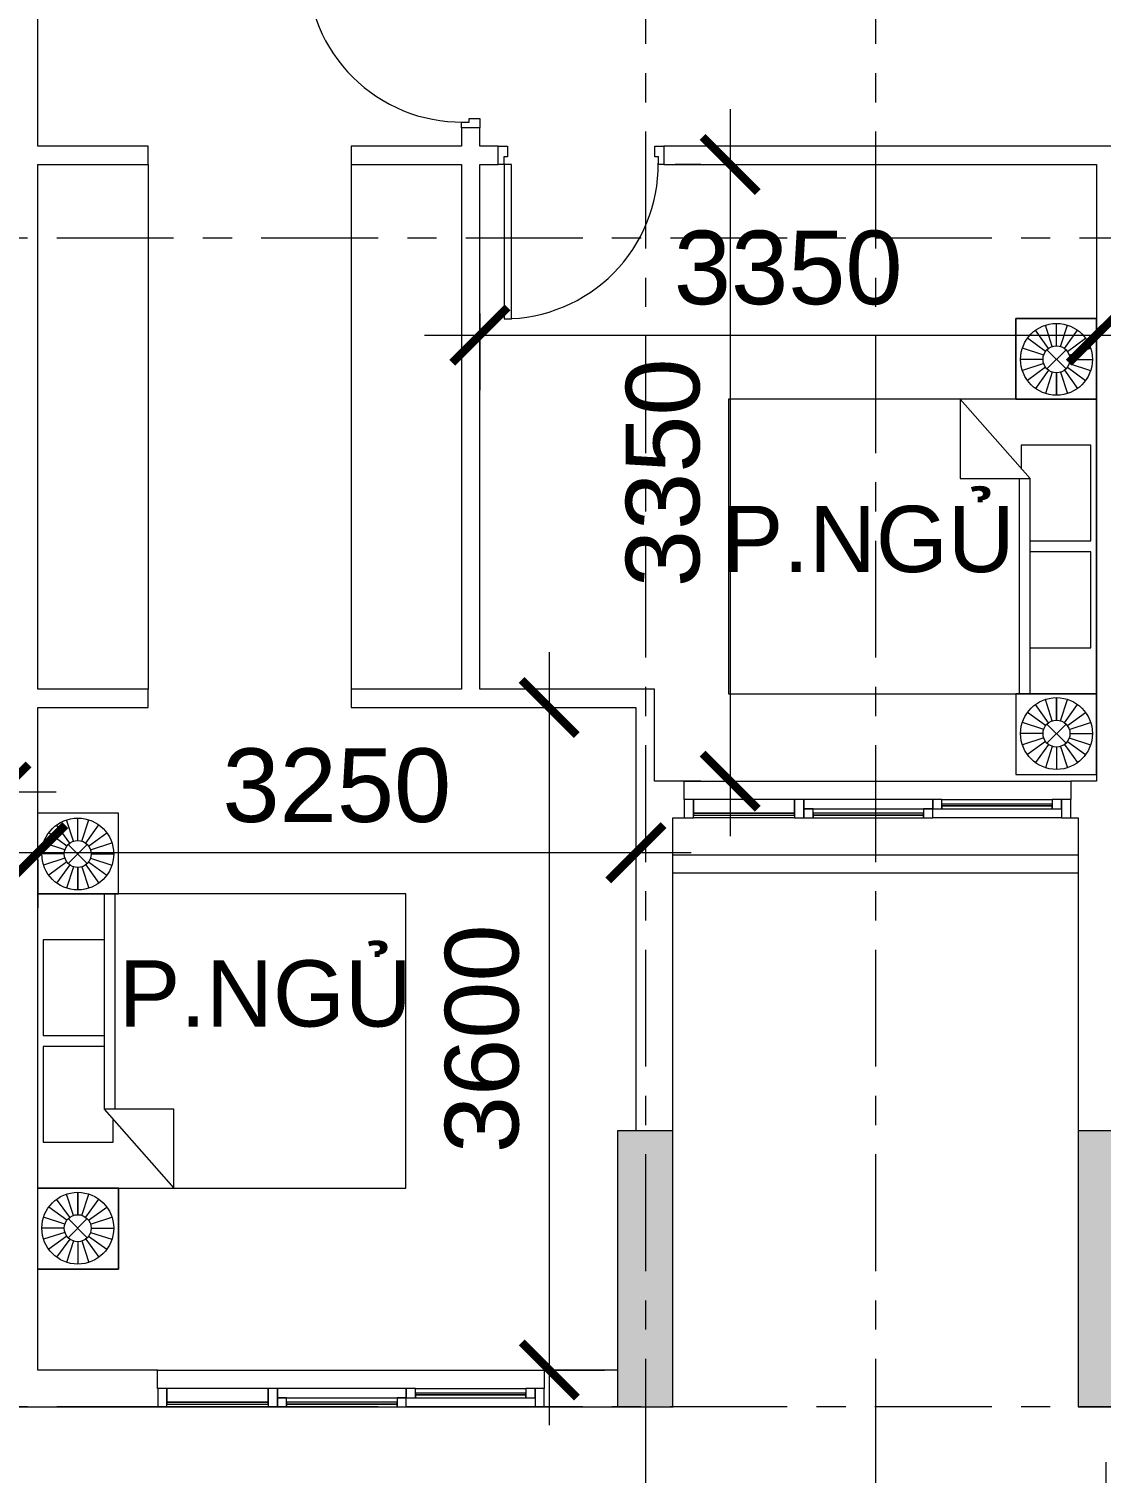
# Model space of a CAD drawing. Header units: millimetres. Extents: x -20144 to 126922, y -42414 to 48263.
# Drawn here: x 20100 to 25926, y -360 to 7487 of the extents above; entities that cross this region are included whole.
import ezdxf

# ---------------------------------------------------------------- set-up
doc = ezdxf.new("R2010")
doc.units = ezdxf.units.MM
doc.linetypes.add('Grid Line', pattern=[22.225, 12.7, -3.175, 3.175, -3.175])
for name, color, linetype, lineweight in [('CHU', 181, 'Continuous', 5), ('CUA', 31, 'Continuous', 9), ('DIM', 1, 'Continuous', 5), ('LC.HA', 8, 'Continuous', 9), ('NET CAT', 3, 'Continuous', 5), ('NET-CAT', 3, 'Continuous', 15), ('NET-THAY', 2, 'Continuous', 9), ('THIET BI', 44, 'Continuous', 5), ('TRUC', 225, 'Continuous', 5)]:
    doc.layers.add(name, color=color, linetype=linetype, lineweight=lineweight)
doc.styles.add('Arial_2', font='arial.ttf', dxfattribs={"height": 360})
doc.styles.add('TA1', font='arial.ttf')
doc.dimstyles.new('D_200_KTx2', dxfattribs={"dimtxt": 400, "dimasz": 300, "dimexe": 300, "dimexo": 300, "dimgap": 160, "dimtad": 1, "dimdec": 0, "dimzin": 9, "dimtxsty": 'TA1', "dimblk": 'ARCHTICK', "dimcen": 1, "dimdle": 300, "dimclrd": 256, "dimclre": 256, "dimclrt": 7, "dimadec": 0, "dimazin": 0, "dimtfac": 1, "dimtdec": 0, "dimtix": 1, "dimtmove": 1, "dimatfit": 3, "dimldrblk": 'ARCHTICK', "dimfxl": 0, "dimtolj": 1, "dimtzin": 0, "dimlwd": -1, "dimlwe": -1, "dimarcsym": 0})

# ---------------------------------------------------------------- blocks, each defined once
blk = doc.blocks.new('CUA PHONG NGU - Type 1-1365695-MẶT BẰNG TẦNG 24')
at = {"layer": 'CUA', "lineweight": 5}
for p, q in [((-348.5, -52.3), (-348.5, 47.7)), ((-348.5, 47.7), (-298.5, 47.7)), ((-298.5, 47.7), (-298.5, -11.3)), ((501.5, 47.7), (551.5, 47.7)), ((501.5, -11.3), (501.5, 47.7)), ((551.5, 47.7), (551.5, -52.3)), ((-318.5, -52.3), (-348.5, -52.3)), ((-318.5, -11.3), (-318.5, -52.3)), ((-298.5, -11.3), (-318.5, -11.3)), ((521.5, -11.3), (501.5, -11.3)), ((521.5, -52.3), (521.5, -11.3)), ((551.5, -52.3), (521.5, -52.3))]:
    blk.add_line(p, q, dxfattribs=at)
at = {"layer": 'CUA'}
for p, q in [((-277.5, -52.3), (-317.5, -52.3)), ((-317.5, -52.3), (-317.5, -890.3)), ((-277.5, -890.3), (-277.5, -52.3)), ((-317.5, -890.3), (-277.5, -890.3))]:
    blk.add_line(p, q, dxfattribs=at)
at = {"layer": 'CUA', "lineweight": 5}
blk.add_arc((-317.5, -52.3), 838, 270, 0.5, dxfattribs=at)
blk = doc.blocks.new('X-PHONG NGU 2 - X-PHONG NGU 2_Recovery_-1759957-MẶT BẰNG TẦNG 24')
at = {"layer": 'CUA'}
for p, q in [((-1000, 0), (-1050, 0)), ((-1050, 0), (-1050, -100)), ((-450, 0), (-1000, 0)), ((-1000, 0), (-1000, -75)), ((-1000, -100), (-1000, 0)), ((-450, -75), (-450, 0)), ((-400, 0), (-450, 0)), ((-450, 0), (-450, -100)), ((300, 0), (-400, 0)), ((-400, 0), (-400, -50)), ((-400, -100), (-400, 0)), ((300, -50), (300, 0)), ((350, 0), (300, 0)), ((300, 0), (300, -50)), ((350, -50), (350, 0)), ((350, 0), (950, 0)), ((1000, 0), (950, 0)), ((950, 0), (950, -50)), ((1050, 0), (1000, 0)), ((1000, 0), (1000, -100)), ((1000, -50), (1000, 0)), ((1050, -100), (1050, 0)), ((-450, -75), (-1000, -75)), ((-1000, -75), (-1000, -85)), ((-1000, -75), (-450, -75)), ((-450, -85), (-450, -75)), ((-400, -50), (300, -50)), ((-350, -50), (-400, -50)), ((-400, -50), (-400, -100)), ((-350, -100), (-350, -50)), ((250, -75), (-350, -75)), ((-350, -75), (-350, -85)), ((300, -50), (250, -50)), ((250, -50), (250, -100)), ((250, -85), (250, -75)), ((300, -50), (350, -50)), ((300, -100), (300, -50)), ((950, -25), (350, -25)), ((350, -25), (350, -35)), ((350, -35), (950, -35)), ((950, -35), (350, -35)), ((350, -35), (350, -50)), ((350, -50), (950, -50)), ((950, -35), (950, -25)), ((950, -50), (950, -35)), ((950, -50), (1000, -50)), ((-1050, -100), (-1000, -100)), ((-1000, -85), (-450, -85)), ((-450, -100), (-1000, -100)), ((-450, -100), (-400, -100)), ((-400, -100), (-350, -100)), ((-350, -85), (250, -85)), ((250, -85), (-350, -85)), ((-350, -85), (-350, -100)), ((-350, -100), (250, -100)), ((250, -100), (250, -85)), ((250, -100), (300, -100)), ((1000, -100), (300, -100)), ((1000, -100), (1050, -100))]:
    blk.add_line(p, q, dxfattribs=at)
blk = doc.blocks.new('X-GIUONG1 - X-GIUONG-V27-MẶT BẰNG TẦNG 24')
at = {"layer": 'THIET BI'}
for p, q in [((-1239, -0.1), (-1239, -439)), ((-1239, -439), (-1239, -0.1)), ((-1059.6, -158.2), (-1131.2, -59.5)), ((-1039.2, -147.8), (-1076.9, -31.8)), ((-1016.6, -144.2), (-1016.6, -22.2)), ((-993.9, -147.8), (-956.3, -31.8)), ((-973.5, -158.2), (-901.9, -59.5)), ((-800, -439), (-800, -0.1)), ((-800, -0.1), (-800, -2000)), ((-800, -0.1), (-800, -439)), ((-800, -0.1), (-800, -2000)), ((-550, -30), (-550, -410)), ((-30, -30), (-550, -30)), ((-30, -360), (-30, -30)), ((30, -30), (30, -360)), ((550, -30), (30, -30)), ((550, -360), (550, -30)), ((800, -0.1), (800, -439)), ((800, -2000), (800, -0.1)), ((800, -0.1), (800, -439)), ((800, -2000), (800, -0.1)), ((973.5, -158.2), (901.9, -59.5)), ((993.9, -147.8), (956.3, -31.8)), ((1016.6, -144.2), (1016.6, -22.2)), ((1039.2, -147.8), (1076.9, -31.8)), ((1059.6, -158.2), (1131.2, -59.5)), ((1239, -439), (1239, -0.1)), ((1239, -439), (1239, -0.1)), ((-1075.8, -174.4), (-1174.4, -102.7)), ((-957.4, -174.4), (-858.7, -102.7)), ((957.4, -174.4), (858.7, -102.7)), ((1075.8, -174.4), (1174.4, -102.7)), ((-1089.7, -217.4), (-1211.7, -217.4)), ((-1086.1, -194.8), (-1202.1, -157.1)), ((-1068.3, -269.1), (-964.8, -165.6)), ((-1068.3, -165.6), (-964.8, -269.1)), ((-947, -194.8), (-831, -157.1)), ((-943.4, -217.4), (-821.4, -217.4)), ((-821.4, -217.4), (-943.4, -217.4)), ((943.4, -217.4), (821.4, -217.4)), ((821.4, -217.4), (943.4, -217.4)), ((947, -194.8), (831, -157.1)), ((1068.3, -269.1), (964.8, -165.6)), ((1068.3, -165.6), (964.8, -269.1)), ((1086.1, -194.8), (1202.1, -157.1)), ((1089.7, -217.4), (1211.7, -217.4)), ((-1086.1, -240), (-1202.1, -277.7)), ((-1075.8, -260.4), (-1174.4, -332.1)), ((-1059.6, -276.6), (-1131.2, -375.2)), ((-1039.2, -287), (-1076.9, -402.9)), ((-1016.6, -290.5), (-1016.6, -412.5)), ((-993.9, -287), (-956.3, -402.9)), ((-973.5, -276.6), (-901.9, -375.2)), ((-957.4, -260.4), (-858.7, -332.1)), ((-947, -240), (-831, -277.7)), ((947, -240), (831, -277.7)), ((957.4, -260.4), (858.7, -332.1)), ((973.5, -276.6), (901.9, -375.2)), ((993.9, -287), (956.3, -402.9)), ((1016.6, -290.5), (1016.6, -412.5)), ((1039.2, -287), (1076.9, -402.9)), ((1059.6, -276.6), (1131.2, -375.2)), ((1075.8, -260.4), (1174.4, -332.1)), ((1086.1, -240), (1202.1, -277.7)), ((-370, -360), (-800, -740)), ((-370, -740), (-370, -360)), ((800, -360), (-370, -360)), ((-1239, -439), (-800, -439)), ((-800, -439), (-1239, -439)), ((-550, -410), (-420, -410)), ((-370, -420), (800, -420)), ((800, -439), (1239, -439)), ((800, -439), (1239, -439)), ((-800, -740), (-370, -740)), ((-800, -2000), (800, -2000)), ((-800, -2000), (800, -2000))]:
    blk.add_line(p, q, dxfattribs=at)
for centre, radius in [((-1016.6, -217.4), 195.1), ((1016.6, -217.4), 195.1), ((-1016.6, -217.4), 73.2), ((1016.6, -217.4), 73.2)]:
    blk.add_circle(centre, radius, dxfattribs=at)
blk = doc.blocks.new('X-GIUONG1 - X-GIUONG-1305651-MẶT BẰNG TẦNG 24')
at = {"layer": 'THIET BI'}
for p, q in [((-800, 0), (-1239, 0)), ((-1239, 0), (-1239, -439)), ((-1239, 0), (-800, 0)), ((-1239, -439), (-1239, 0)), ((-1059.6, -158.2), (-1131.2, -59.5)), ((-1039.2, -147.8), (-1076.9, -31.8)), ((-1016.6, -144.2), (-1016.6, -22.2)), ((-993.9, -147.8), (-956.3, -31.8)), ((-973.5, -158.2), (-901.9, -59.5)), ((-800, -439), (-800, 0)), ((800, 0), (-800, 0)), ((-800, 0), (-800, -2000)), ((800, 0), (-800, 0)), ((-800, 0), (-800, -439)), ((-800, 0), (-800, -2000)), ((-550, -30), (-550, -410)), ((-30, -30), (-550, -30)), ((-30, -360), (-30, -30)), ((30, -30), (30, -360)), ((550, -30), (30, -30)), ((550, -360), (550, -30)), ((1239, 0), (800, 0)), ((800, 0), (800, -439)), ((800, -2000), (800, 0)), ((1239, 0), (800, 0)), ((800, 0), (800, -439)), ((800, -2000), (800, 0)), ((973.5, -158.2), (901.9, -59.5)), ((993.9, -147.8), (956.3, -31.8)), ((1016.6, -144.2), (1016.6, -22.2)), ((1039.2, -147.8), (1076.9, -31.8)), ((1059.6, -158.2), (1131.2, -59.5)), ((1239, -439), (1239, 0)), ((1239, -439), (1239, 0)), ((-1075.8, -174.4), (-1174.4, -102.7)), ((-957.4, -174.4), (-858.7, -102.7)), ((957.4, -174.4), (858.7, -102.7)), ((1075.8, -174.4), (1174.4, -102.7)), ((-1089.7, -217.4), (-1211.7, -217.4)), ((-1086.1, -194.8), (-1202.1, -157.1)), ((-1068.3, -269.1), (-964.8, -165.6)), ((-1068.3, -165.6), (-964.8, -269.1)), ((-947, -194.8), (-831, -157.1)), ((-943.4, -217.4), (-821.4, -217.4)), ((-821.4, -217.4), (-943.4, -217.4)), ((943.4, -217.4), (821.4, -217.4)), ((821.4, -217.4), (943.4, -217.4)), ((947, -194.8), (831, -157.1)), ((1068.3, -269.1), (964.8, -165.6)), ((1068.3, -165.6), (964.8, -269.1)), ((1086.1, -194.8), (1202.1, -157.1)), ((1089.7, -217.4), (1211.7, -217.4)), ((-1086.1, -240), (-1202.1, -277.7)), ((-1075.8, -260.4), (-1174.4, -332.1)), ((-1059.6, -276.6), (-1131.2, -375.2)), ((-1039.2, -287), (-1076.9, -402.9)), ((-1016.6, -290.5), (-1016.6, -412.5)), ((-993.9, -287), (-956.3, -402.9)), ((-973.5, -276.6), (-901.9, -375.2)), ((-957.4, -260.4), (-858.7, -332.1)), ((-947, -240), (-831, -277.7)), ((947, -240), (831, -277.7)), ((957.4, -260.4), (858.7, -332.1)), ((973.5, -276.6), (901.9, -375.2)), ((993.9, -287), (956.3, -402.9)), ((1016.6, -290.5), (1016.6, -412.5)), ((1039.2, -287), (1076.9, -402.9)), ((1059.6, -276.6), (1131.2, -375.2)), ((1075.8, -260.4), (1174.4, -332.1)), ((1086.1, -240), (1202.1, -277.7)), ((-370, -360), (-800, -740)), ((-370, -740), (-370, -360)), ((800, -360), (-370, -360)), ((-1239, -439), (-800, -439)), ((-800, -439), (-1239, -439)), ((-550, -410), (-420, -410)), ((-370, -420), (800, -420)), ((800, -439), (1239, -439)), ((800, -439), (1239, -439)), ((-800, -740), (-370, -740)), ((-800, -2000), (800, -2000)), ((-800, -2000), (800, -2000))]:
    blk.add_line(p, q, dxfattribs=at)
for centre, radius in [((-1016.6, -217.4), 195.1), ((1016.6, -217.4), 195.1), ((-1016.6, -217.4), 73.2), ((1016.6, -217.4), 73.2)]:
    blk.add_circle(centre, radius, dxfattribs=at)
blk = doc.blocks.new('_ARCHTICK')
at = {"color": 0, "linetype": 'ByBlock', "const_width": 0.15}
blk.add_lwpolyline([(-0.5, -0.5), (0.5, 0.5)], dxfattribs=at)
blk = doc.blocks.new('*D183')
at = {"layer": 'Defpoints', "color": 0, "transparency": 16777216}
for p in [(17000.5, -0.1), (19900.5, -0.1), (19900.5, -2000.1)]:
    blk.add_point(p, dxfattribs=at)
at = {"layer": 'DIM', "transparency": 16777216}
for p, q in [((17000.5, -300.1), (17000.5, -2300.1)), ((19900.5, -300.1), (19900.5, -2300.1)), ((16700.5, -2000.1), (20200.5, -2000.1))]:
    blk.add_line(p, q, dxfattribs=at)
at = {"layer": 'DIM', "transparency": 16777216, "xscale": 300, "yscale": 300, "zscale": 300, "rotation": 180}
blk.add_blockref('_ARCHTICK', (17000.5, -2000.1), dxfattribs=at)
at = {"layer": 'DIM', "transparency": 16777216, "xscale": 300, "yscale": 300, "zscale": 300}
blk.add_blockref('_ARCHTICK', (19900.5, -2000.1), dxfattribs=at)
at = {"layer": 'DIM', "color": 7, "transparency": 16777216, "insert": (18450.5, -1635.8), "char_height": 400, "attachment_point": 5, "style": 'TA1'}
blk.add_mtext('\\A1;2900', dxfattribs=at)
blk = doc.blocks.new('*D184')
at = {"layer": 'Defpoints', "color": 0, "transparency": 16777216}
for p in [(19900.5, -0.1), (23450.5, -0.1), (23450.5, -2000.1)]:
    blk.add_point(p, dxfattribs=at)
at = {"layer": 'DIM', "transparency": 16777216}
for p, q in [((19900.5, -300.1), (19900.5, -2300.1)), ((23450.5, -300.1), (23450.5, -2300.1)), ((19600.5, -2000.1), (23750.5, -2000.1))]:
    blk.add_line(p, q, dxfattribs=at)
at = {"layer": 'DIM', "transparency": 16777216, "xscale": 300, "yscale": 300, "zscale": 300, "rotation": 180}
blk.add_blockref('_ARCHTICK', (19900.5, -2000.1), dxfattribs=at)
at = {"layer": 'DIM', "transparency": 16777216, "xscale": 300, "yscale": 300, "zscale": 300}
blk.add_blockref('_ARCHTICK', (23450.5, -2000.1), dxfattribs=at)
at = {"layer": 'DIM', "color": 7, "transparency": 16777216, "insert": (21675.5, -1635.7), "char_height": 400, "attachment_point": 5, "style": 'TA1'}
blk.add_mtext('\\A1;3550', dxfattribs=at)
blk = doc.blocks.new('*D185')
at = {"layer": 'Defpoints', "color": 0, "transparency": 16777216}
for p in [(23450.5, -0.1), (24700.5, -0.1), (24700.5, -2000.1)]:
    blk.add_point(p, dxfattribs=at)
at = {"layer": 'DIM', "transparency": 16777216}
for p, q in [((23450.5, -300.1), (23450.5, -2300.1)), ((24700.5, -300.1), (24700.5, -2300.1)), ((23450.5, -2000.1), (23150.5, -2000.1)), ((23450.5, -2000.1), (24700.5, -2000.1)), ((24700.5, -2000.1), (25000.5, -2000.1))]:
    blk.add_line(p, q, dxfattribs=at)
at = {"layer": 'DIM', "transparency": 16777216, "xscale": 300, "yscale": 300, "zscale": 300}
blk.add_blockref('_ARCHTICK', (23450.5, -2000.1), dxfattribs=at)
at = {"layer": 'DIM', "transparency": 16777216, "xscale": 300, "yscale": 300, "zscale": 300, "rotation": 180}
blk.add_blockref('_ARCHTICK', (24700.5, -2000.1), dxfattribs=at)
at = {"layer": 'DIM', "color": 7, "transparency": 16777216, "insert": (24075.5, -1635.8), "char_height": 400, "attachment_point": 5, "style": 'TA1'}
blk.add_mtext('\\A1;1250', dxfattribs=at)
blk = doc.blocks.new('*D186')
at = {"layer": 'Defpoints', "color": 0, "transparency": 16777216}
for p in [(24700.5, -0.1), (25950.5, -0.1), (25950.5, -2000.1)]:
    blk.add_point(p, dxfattribs=at)
at = {"layer": 'DIM', "transparency": 16777216}
for p, q in [((24700.5, -300.1), (24700.5, -2300.1)), ((25950.5, -300.1), (25950.5, -2300.1)), ((24700.5, -2000.1), (24400.5, -2000.1)), ((24700.5, -2000.1), (25950.5, -2000.1)), ((25950.5, -2000.1), (26250.5, -2000.1))]:
    blk.add_line(p, q, dxfattribs=at)
at = {"layer": 'DIM', "transparency": 16777216, "xscale": 300, "yscale": 300, "zscale": 300}
blk.add_blockref('_ARCHTICK', (24700.5, -2000.1), dxfattribs=at)
at = {"layer": 'DIM', "transparency": 16777216, "xscale": 300, "yscale": 300, "zscale": 300, "rotation": 180}
blk.add_blockref('_ARCHTICK', (25950.5, -2000.1), dxfattribs=at)
at = {"layer": 'DIM', "color": 7, "transparency": 16777216, "insert": (25325.5, -1635.8), "char_height": 400, "attachment_point": 5, "style": 'TA1'}
blk.add_mtext('\\A1;1250', dxfattribs=at)
blk = doc.blocks.new('*D187')
at = {"layer": 'Defpoints', "color": 0, "transparency": 16777216}
for p in [(25950.5, -0.1), (28050.5, -0.1), (28050.5, -2000.1)]:
    blk.add_point(p, dxfattribs=at)
at = {"layer": 'DIM', "transparency": 16777216}
for p, q in [((25950.5, -300.1), (25950.5, -2300.1)), ((28050.5, -300.1), (28050.5, -2300.1)), ((25650.5, -2000.1), (28350.5, -2000.1))]:
    blk.add_line(p, q, dxfattribs=at)
at = {"layer": 'DIM', "transparency": 16777216, "xscale": 300, "yscale": 300, "zscale": 300, "rotation": 180}
blk.add_blockref('_ARCHTICK', (25950.5, -2000.1), dxfattribs=at)
at = {"layer": 'DIM', "transparency": 16777216, "xscale": 300, "yscale": 300, "zscale": 300}
blk.add_blockref('_ARCHTICK', (28050.5, -2000.1), dxfattribs=at)
at = {"layer": 'DIM', "color": 7, "transparency": 16777216, "insert": (27000.5, -1635.8), "char_height": 400, "attachment_point": 5, "style": 'TA1'}
blk.add_mtext('\\A1;2100', dxfattribs=at)
blk = doc.blocks.new('A$C043A1407')
at = {"layer": 'LC.HA'}
h = blk.add_hatch(color=256, dxfattribs=at)
h.dxf.hatch_style = 1
h.paths.add_polyline_path([(848.2, -15049.9), (548.2, -15049.9), (548.2, -16549.9), (848.2, -16549.9)])
h = blk.add_hatch(color=256, dxfattribs=at)
h.dxf.hatch_style = 1
h.paths.add_polyline_path([(3350.2, -15050.1), (3050.2, -15050.1), (3050.2, -16550.1), (3350.2, -16550.1)])
at = {"ltscale": 1000, "elevation": 0}
blk.add_lwpolyline([(848.2, -15049.9), (548.2, -15049.9), (548.2, -16549.9), (848.2, -16549.9)], close=True, dxfattribs=at)
at = {"ltscale": 1000}
blk.add_lwpolyline([(3350.2, -15050.1), (3050.2, -15050.1), (3050.2, -16550.1), (3350.2, -16550.1)], close=True, dxfattribs=at)
blk = doc.blocks.new('*D270')
at = {"layer": 'Defpoints', "color": 0, "transparency": 16777216}
for p in [(24051.8, 6750), (23910.6, 3400), (24051.8, 3400)]:
    blk.add_point(p, dxfattribs=at)
at = {"layer": 'DIM', "transparency": 16777216}
for p, q in [((23910.6, 7050), (23910.6, 3100)), ((23751.8, 6750), (23610.6, 6750)), ((23751.8, 3400), (23610.6, 3400))]:
    blk.add_line(p, q, dxfattribs=at)
at = {"layer": 'DIM', "transparency": 16777216, "xscale": 300, "yscale": 300, "zscale": 300}
for p, rotation in [((23910.6, 6750), 90), ((23910.6, 3400), 270)]:
    blk.add_blockref('_ARCHTICK', p, dxfattribs=dict(at, rotation=rotation))
at = {"layer": 'DIM', "color": 7, "transparency": 16777216, "insert": (23546.2, 5075), "char_height": 400, "attachment_point": 5, "rotation": 90, "style": 'TA1'}
blk.add_mtext('\\A1;3350', dxfattribs=at)
blk = doc.blocks.new('*D271')
at = {"layer": 'Defpoints', "color": 0, "transparency": 16777216}
for p in [(22550.5, 6240), (25900.5, 6240), (25900.5, 5823.7)]:
    blk.add_point(p, dxfattribs=at)
at = {"layer": 'DIM', "transparency": 16777216}
for p, q in [((22550.5, 5940), (22550.5, 5523.7)), ((25900.5, 5940), (25900.5, 5523.7)), ((22250.5, 5823.7), (26200.5, 5823.7))]:
    blk.add_line(p, q, dxfattribs=at)
at = {"layer": 'DIM', "transparency": 16777216, "xscale": 300, "yscale": 300, "zscale": 300, "rotation": 180}
blk.add_blockref('_ARCHTICK', (22550.5, 5823.7), dxfattribs=at)
at = {"layer": 'DIM', "transparency": 16777216, "xscale": 300, "yscale": 300, "zscale": 300}
blk.add_blockref('_ARCHTICK', (25900.5, 5823.7), dxfattribs=at)
at = {"layer": 'DIM', "color": 7, "transparency": 16777216, "insert": (24225.5, 6188.1), "char_height": 400, "attachment_point": 5, "style": 'TA1'}
blk.add_mtext('\\A1;3350', dxfattribs=at)
blk = doc.blocks.new('*D272')
at = {"layer": 'Defpoints', "color": 0, "transparency": 16777216}
for p in [(22416.4, 3800), (22416.4, 200.1), (22927.6, 200.1)]:
    blk.add_point(p, dxfattribs=at)
at = {"layer": 'DIM', "transparency": 16777216}
for p, q in [((22927.6, 4100), (22927.6, -99.9)), ((22716.4, 3800), (23227.6, 3800)), ((22716.4, 200.1), (23227.6, 200.1))]:
    blk.add_line(p, q, dxfattribs=at)
at = {"layer": 'DIM', "transparency": 16777216, "xscale": 300, "yscale": 300, "zscale": 300}
for p, rotation in [((22927.6, 3800), 90), ((22927.6, 200.1), 270)]:
    blk.add_blockref('_ARCHTICK', p, dxfattribs=dict(at, rotation=rotation))
at = {"layer": 'DIM', "color": 7, "transparency": 16777216, "insert": (22563.2, 2000), "char_height": 400, "attachment_point": 5, "rotation": 90, "style": 'TA1'}
blk.add_mtext('\\A1;3600', dxfattribs=at)
blk = doc.blocks.new('*D273')
at = {"layer": 'Defpoints', "color": 0, "transparency": 16777216}
for p in [(20148.5, 3274.3), (23398.5, 3274.3, 0), (20148.5, 3010.6)]:
    blk.add_point(p, dxfattribs=at)
at = {"layer": 'DIM', "transparency": 16777216}
for p, q in [((23698.5, 3010.6), (19848.5, 3010.6)), ((20148.5, 2974.3), (20148.5, 2710.6)), ((23398.5, 2974.3), (23398.5, 2710.6))]:
    blk.add_line(p, q, dxfattribs=at)
at = {"layer": 'DIM', "transparency": 16777216, "xscale": 300, "yscale": 300, "zscale": 300, "rotation": 180}
blk.add_blockref('_ARCHTICK', (20148.5, 3010.6), dxfattribs=at)
at = {"layer": 'DIM', "transparency": 16777216, "xscale": 300, "yscale": 300, "zscale": 300}
blk.add_blockref('_ARCHTICK', (23398.5, 3010.6), dxfattribs=at)
at = {"layer": 'DIM', "color": 7, "transparency": 16777216, "insert": (21773.5, 3375), "char_height": 400, "attachment_point": 5, "style": 'TA1'}
blk.add_mtext('\\A1;3250', dxfattribs=at)
blk = doc.blocks.new('*D274')
at = {"layer": 'Defpoints', "color": 0, "transparency": 16777216}
for p in [(19948.5, 3563), (16948.5, 3455.7), (16948.5, 3340.2)]:
    blk.add_point(p, dxfattribs=at)
at = {"layer": 'DIM', "transparency": 16777216}
for p, q in [((20248.5, 3340.2), (16648.5, 3340.2)), ((19948.5, 3263), (19948.5, 3040.2)), ((16948.5, 3155.7), (16948.5, 3040.2))]:
    blk.add_line(p, q, dxfattribs=at)
at = {"layer": 'DIM', "transparency": 16777216, "xscale": 300, "yscale": 300, "zscale": 300, "rotation": 180}
blk.add_blockref('_ARCHTICK', (16948.5, 3340.2), dxfattribs=at)
at = {"layer": 'DIM', "transparency": 16777216, "xscale": 300, "yscale": 300, "zscale": 300}
blk.add_blockref('_ARCHTICK', (19948.5, 3340.2), dxfattribs=at)
at = {"layer": 'DIM', "color": 7, "transparency": 16777216, "insert": (18448.5, 3704.6), "char_height": 400, "attachment_point": 5, "style": 'TA1'}
blk.add_mtext('\\A1;3000', dxfattribs=at)

msp = doc.modelspace()

# ---------------------------------------------------------------- linework, layer by layer
at = {"layer": 'NET-CAT'}
for p, q in [((20148.5, 6850), (20148.5, 7950)), ((22450.5, 6950), (22450.5, 6850)), ((22550.5, 6950), (22450.5, 6950)), ((22550.5, 6850), (22550.5, 6950)), ((20748.5, 6850), (20148.5, 6850)), ((20748.5, 6750), (20748.5, 6850)), ((22450.5, 6850), (21850.5, 6850)), ((21850.5, 6850), (21850.5, 6750)), ((22650.5, 6850), (22550.5, 6850)), ((22650.5, 6750), (22650.5, 6850)), ((26000.5, 6850), (23550.5, 6850)), ((23550.5, 6850), (23550.5, 6750)), ((20148.5, 3900), (20148.5, 6750)), ((20148.5, 6750), (20748.5, 6750)), ((21850.5, 6750), (22450.5, 6750)), ((22450.5, 6750), (22450.5, 3900)), ((22550.5, 6750), (22650.5, 6750)), ((22550.5, 3900), (22550.5, 6750)), ((23550.5, 6750), (25900.5, 6750)), ((25900.5, 6750), (25900.5, 3400)), ((20748.5, 3900), (20148.5, 3900)), ((20748.5, 3800), (20748.5, 3900)), ((22450.5, 3900), (21850.5, 3900)), ((21850.5, 3900), (21850.5, 3800)), ((23498.5, 3900, 0), (22550.5, 3900)), ((23498.5, 3400, 0), (23498.5, 3900, 0)), ((20148.5, 199.9), (20148.5, 3800)), ((20148.5, 3800), (20748.5, 3800)), ((21850.5, 3800), (23398.5, 3800)), ((23398.5, 3800), (23398.5, 1500, 0)), ((23660.5, 3400), (23498.5, 3400)), ((23660.5, 3300), (23660.5, 3400)), ((25900.5, 3400), (25760.5, 3400)), ((25760.5, 3400), (25760.5, 3300)), ((23598.5, 3200, 0), (23660.5, 3200)), ((23598.5, 1500, 0), (23598.5, 3200, 0)), ((25760.5, 3200), (25800.5, 3200)), ((25800.5, 3200), (25800.5, 1499.9)), ((20798.5, 200.1), (20148.5, 200.1)), ((20798.5, 100.1), (20798.5, 200.1)), ((23300.5, 200.1), (22900.5, 200.1)), ((22900.5, 200.1), (22900.5, 100.1)), ((20148.5, 0.1), (20798.5, 0.1)), ((22900.5, 0.1), (23300.5, 0.1)), ((17148.5, -0.1, 0), (20148.5, -0.1))]:
    msp.add_line(p, q, dxfattribs=at)
at = {"layer": 'NET-THAY'}
for p, q in [((23660.5, 3400), (25760.5, 3400)), ((23600.5, 3000), (25800.5, 3000)), ((25800.5, 2900), (23600.5, 2900)), ((20798.5, 200.1), (22900.5, 200.1)), ((20148.5, -0.1), (23600.5, -0.1))]:
    msp.add_line(p, q, dxfattribs=at)
at = {"layer": 'THIET BI'}
for points in [[(20748.5, 6750), (20748.5, 3900)], [(21850.5, 6750), (21850.5, 3900)]]:
    msp.add_lwpolyline(points, dxfattribs=at)
at = {"layer": 'TRUC', "linetype": 'Grid Line', "ltscale": 50}
for p, q in [((23450.5, 43599.9), (23450.5, -4500.1)), ((24700.5, 43599.9), (24700.5, -7167.6)), ((42000.5, 6349.9), (-12092.4, 6349.9)), ((42000.5, -0.1), (-12092.4, -0.1))]:
    msp.add_line(p, q, dxfattribs=at)

# ---------------------------------------------------------------- block references
at = {"layer": 'CUA', "rotation": 269.9999999999959}
msp.add_blockref('CUA PHONG NGU - Type 1-1365695-MẶT BẰNG TẦNG 24', (22502.8, 7501.4), dxfattribs=at)
at = {"layer": 'CUA'}
for name, p in [('CUA PHONG NGU - Type 1-1365695-MẶT BẰNG TẦNG 24', (22999.1, 6802.2)), ('X-PHONG NGU 2 - X-PHONG NGU 2_Recovery_-1759957-MẶT BẰNG TẦNG 24', (24710.5, 3300)), ('X-PHONG NGU 2 - X-PHONG NGU 2_Recovery_-1759957-MẶT BẰNG TẦNG 24', (21850.5, 100.1))]:
    msp.add_blockref(name, p, dxfattribs=at)
at = {"layer": 'NET CAT'}
msp.add_blockref('A$C043A1407', (22750.3, 16550), dxfattribs=at)
at = {"layer": 'THIET BI'}
for name, p, rotation in [('X-GIUONG1 - X-GIUONG-1305651-MẶT BẰNG TẦNG 24', (25900.5, 4674.9), 269.9999999999995), ('X-GIUONG1 - X-GIUONG-V27-MẶT BẰNG TẦNG 24', (20148.5, 1987.5), 89.99999999999964)]:
    msp.add_blockref(name, p, dxfattribs=dict(at, rotation=rotation))

# ---------------------------------------------------------------- texts
at = {"layer": 'CHU', "color": 7, "char_height": 360, "attachment_point": 3, "line_spacing_factor": 0.936439, "style": 'Arial_2'}
for insert, width in [((25456, 4895.6), 1577.62), ((22180.3, 2426.3), 1579.62)]:
    msp.add_mtext('\\pt2540.0016,5079.9996,7620.0012,10159.9992,12700.0008,15239.9988,17780.0004,20319.9984,22860,25400.0016,27939.9996,30480.0012,33019.9992,35560.0008,38099.9988,40640.0004,43179.9984,45720,48260.0016,50799.9996,53340.0012,55879.9992,58420.0008,60959.9988,63500.0004,66039.9984,68580,71120.0016,73659.9996,76200.0012,78739.9992,81280.0008;P.NGỦ', dxfattribs=dict(at, insert=insert, width=width))

# ---------------------------------------------------------------- dimensions: what is measured, and where the dimension line sits
at = {"layer": 'DIM'}
for base, p1, p2, picture, middle in [((23910.6, 3400), (24051.8, 6750), (24051.8, 3400), '*D270', (23546.2, 5075)), ((22927.6, 200.1), (22416.4, 3800), (22416.4, 200.1), '*D272', (22563.2, 2000))]:
    dim = msp.add_linear_dim(base=base, p1=p1, p2=p2, angle=90, dimstyle='D_200_KTx2', dxfattribs=at)
    dim.commit()
    dim.dimension.update_dxf_attribs({"geometry": picture, "text_midpoint": middle})
for base, p1, p2, picture, middle in [((25900.5, 5823.7), (22550.5, 6240), (25900.5, 6240), '*D271', (24225.5, 6188.1)), ((16948.5, 3340.2), (19948.5, 3563), (16948.5, 3455.7), '*D274', (18448.5, 3704.6)), ((20148.5, 3010.6), (23398.5, 3274.3, 0), (20148.5, 3274.3), '*D273', (21773.5, 3375)), ((19900.5, -2000.1), (17000.5, -0.1), (19900.5, -0.1), '*D183', (18450.5, -1635.8)), ((23450.5, -2000.1), (19900.5, -0.1), (23450.5, -0.1), '*D184', (21675.5, -1635.7)), ((24700.5, -2000.1), (23450.5, -0.1), (24700.5, -0.1), '*D185', (24075.5, -1635.8)), ((25950.5, -2000.1), (24700.5, -0.1), (25950.5, -0.1), '*D186', (25325.5, -1635.8)), ((28050.5, -2000.1), (25950.5, -0.1), (28050.5, -0.1), '*D187', (27000.5, -1635.8))]:
    dim = msp.add_linear_dim(base=base, p1=p1, p2=p2, dimstyle='D_200_KTx2', dxfattribs=at)
    dim.commit()
    dim.dimension.update_dxf_attribs({"geometry": picture, "text_midpoint": middle})

doc.saveas('drawing.dxf')
